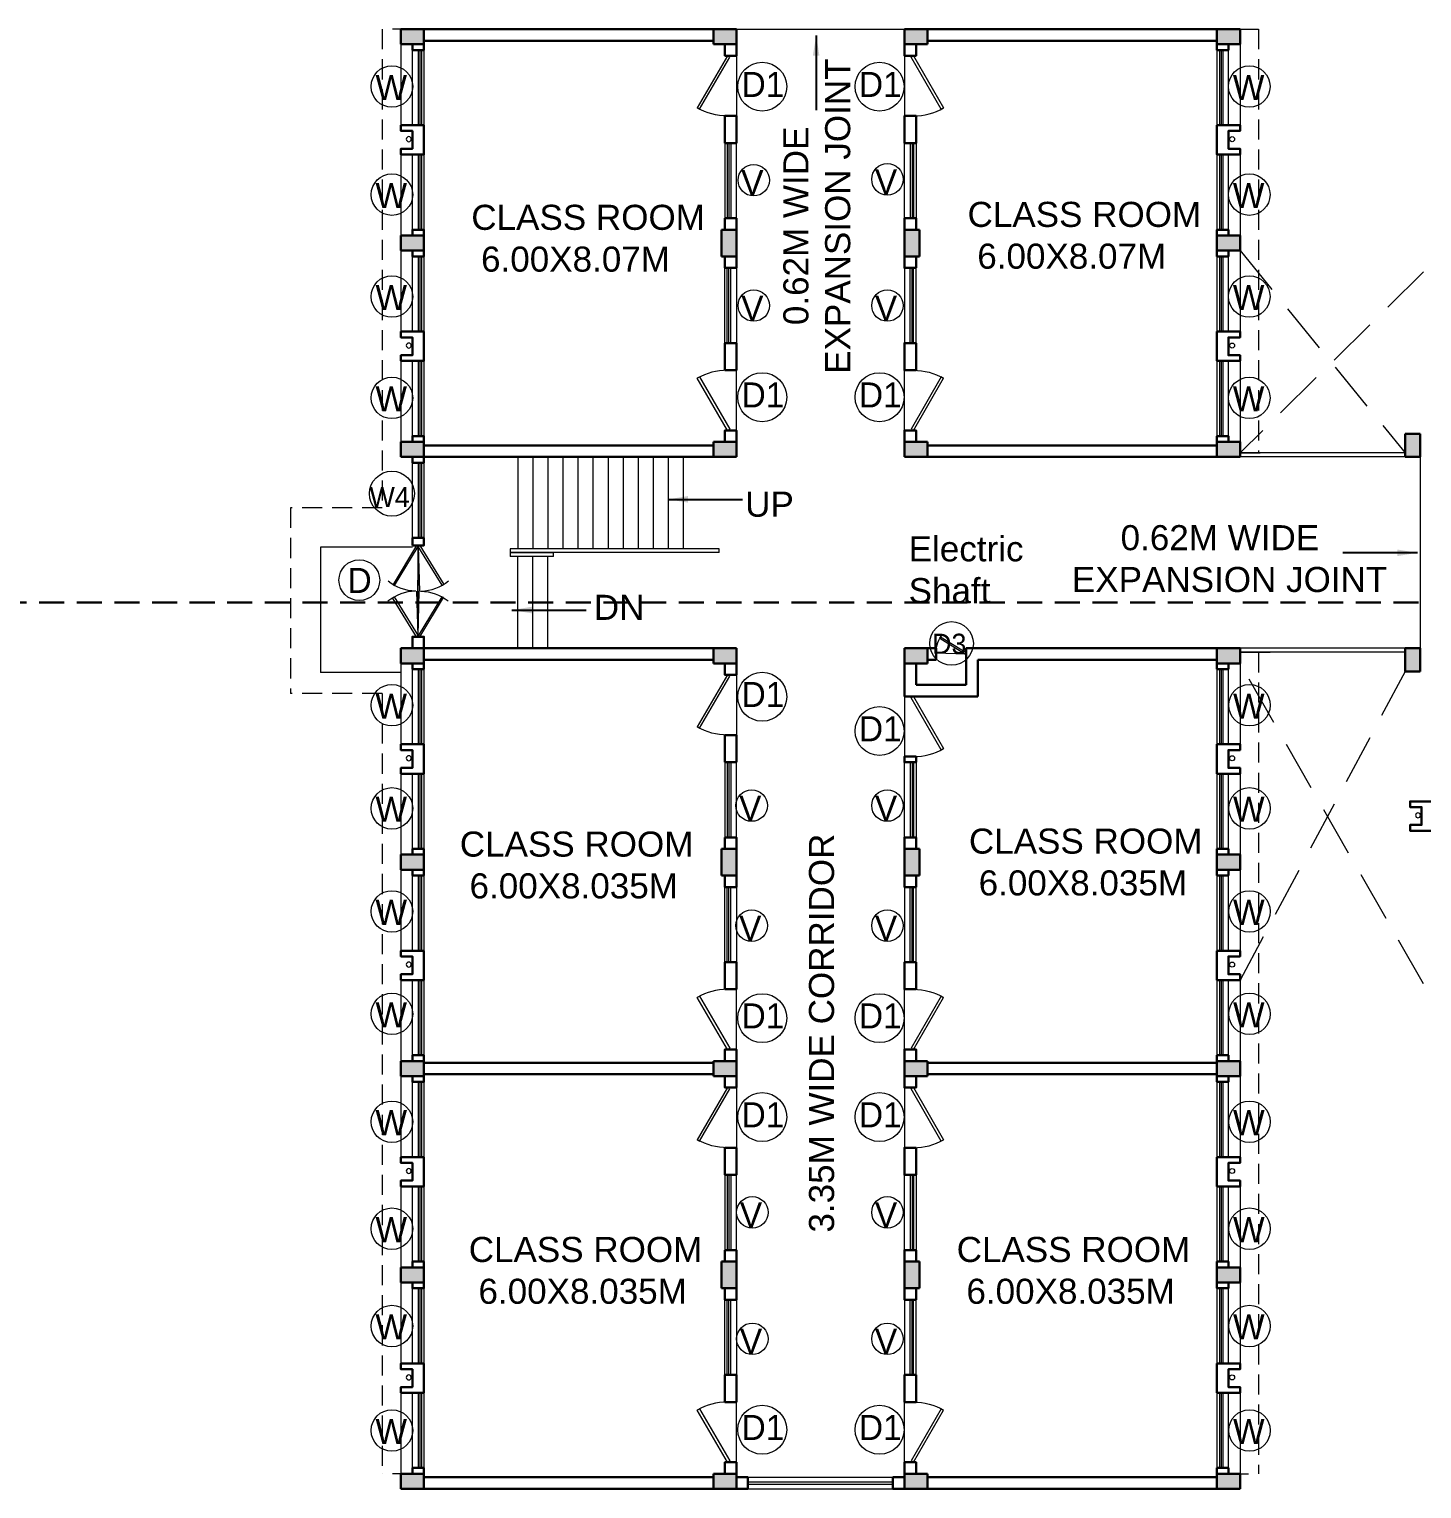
# Model space of a CAD drawing. Header units: millimetres. Extents: x 3614 to 12428, y -844 to 6844.
# Drawn here: x 5396.27 to 5424.04, y -704.4 to -675.29 of the extents above; entities that cross this region are included whole.
import ezdxf

# ---------------------------------------------------------------- set-up
doc = ezdxf.new("R2010")
doc.units = ezdxf.units.MM
doc.header["$LTSCALE"] = 40
doc.header["$MEASUREMENT"] = 0
doc.linetypes.add('DASHED', pattern=[0.75, 0.5, -0.25])
doc.linetypes.add('DASHED2', pattern=[0.375, 0.25, -0.125])
doc.layers.get('0').update_dxf_attribs({"linetype": 'CONTINUOUS', "lineweight": 20})
for name, color, linetype, lineweight in [('CLL LEV.', 15, 'CONTINUOUS', 18), ('Column', 252, 'CONTINUOUS', 30), ('Column Hatch', 253, 'CONTINUOUS', 13), ('Door', 54, 'CONTINUOUS', 18), ('EXPANSION JOINT', 248, 'CONTINUOUS', 20), ('Fixture', 44, 'CONTINUOUS', 15), ('Hidden', 30, 'DASHED', 18), ('Railing', 23, 'CONTINUOUS', 18), ('Section', 72, 'DASHED2', 30), ('Stair', 1, 'CONTINUOUS', 15), ('TEXT', 7, 'CONTINUOUS', 20), ('Ventilator', 6, 'DASHED', 18), ('Wall', 7, 'CONTINUOUS', 30), ('Window', 150, 'CONTINUOUS', 15), ('Window-Wall', 7, 'CONTINUOUS', 18)]:
    doc.layers.add(name, color=color, linetype=linetype, lineweight=lineweight)
doc.styles.add('DIM', font='arial.ttf')
doc.styles.add('L120', font='simplex.shx', dxfattribs={"height": 1})
doc.styles.get("Standard").update_dxf_attribs({"font": 'txt.shx', "height": 0.03937})
doc.styles.add('STYLE9', font='GOTHIC.TTF')
doc.dimstyles.get("Standard").update_dxf_attribs({"dimtxt": 0.18, "dimasz": 0.18, "dimexe": 0.18, "dimexo": 0.0625, "dimgap": 0.09, "dimtad": 0, "dimtih": 1, "dimtoh": 1, "dimdec": 4, "dimzin": 0, "dimdsep": 46, "dimtxsty": 'Standard', "dimcen": 0.09, "dimadec": 0, "dimazin": 0, "dimtfac": 1, "dimtdec": 4, "dimtofl": 0, "dimtmove": 0, "dimatfit": 3, "dimfxl": 0, "dimtolj": 1, "dimtzin": 0, "dimarcsym": 0})

# ---------------------------------------------------------------- blocks, each defined once
blk = doc.blocks.new('W')
at = {"layer": 'TEXT', "color": 3}
blk.add_circle((2080.863, -1087.688), 0.414, dxfattribs=at)
at = {"layer": 'TEXT', "color": 3, "style": 'STYLE9'}
blk.add_text('W', height=0.5, dxfattribs=at).set_placement((2080.534, -1087.956))
blk = doc.blocks.new('VVV')
at = {"layer": 'TEXT', "color": 3, "ltscale": 0.2}
blk.add_circle((2082.528, -1073.943), 0.314, dxfattribs=at)
at = {"layer": 'TEXT', "color": 3, "style": 'STYLE9'}
blk.add_text('V', height=0.5, dxfattribs=at).set_placement((2082.277, -1074.243))
blk = doc.blocks.new('DDDD')
at = {"layer": 'TEXT', "color": 3, "ltscale": 0.2}
blk.add_circle((2085.909, -1030.934), 0.488, dxfattribs=at)
at = {"layer": 'TEXT', "color": 3, "style": 'STYLE9'}
blk.add_text('D1', height=0.5, dxfattribs=at).set_placement((2085.496, -1031.139))
blk = doc.blocks.new('DDDDDDDDDDDDDDDDDDD')
at = {"layer": 'TEXT', "color": 3, "ltscale": 0.2}
blk.add_circle((2116.533, -1078.751), 0.406, dxfattribs=at)
at = {"layer": 'TEXT', "color": 3, "style": 'STYLE9'}
blk.add_text('D', height=0.5, dxfattribs=at).set_placement((2116.297, -1079.006))
blk = doc.blocks.new('COLM 530')
at = {"layer": 'Column Hatch'}
h = blk.add_hatch(color=0, dxfattribs=at)
h.dxf.hatch_style = 1
h.paths.add_polyline_path([(5443.518, -633.795), (5443.218, -633.795), (5443.218, -634.325), (5443.518, -634.325)])
at = {"layer": 'Column'}
for p, q in [((5443.518, -633.795), (5443.218, -633.795)), ((5443.218, -633.795), (5443.218, -634.325)), ((5443.518, -634.325), (5443.518, -633.795)), ((5443.218, -634.325), (5443.518, -634.325))]:
    blk.add_line(p, q, dxfattribs=at)
blk = doc.blocks.new('COLUMN 546')
at = {"layer": 'Column Hatch'}
h = blk.add_hatch(color=0, dxfattribs=at)
h.dxf.hatch_style = 1
h.paths.add_polyline_path([(0, 0), (0.3, 0), (0.3, 0.46), (0, 0.46)])
at = {"layer": 'Column'}
for p, q in [((0.3, 0.46), (0, 0.46)), ((0, 0.46), (0, 0)), ((0.3, 0), (0.3, 0.46)), ((0, 0), (0.3, 0))]:
    blk.add_line(p, q, dxfattribs=at)
blk = doc.blocks.new('Door - Left Hung 36 in.')
at = {"layer": 'Door'}
blk.add_line((0.8, -1.3), (35.9, -1.3), dxfattribs=at)
blk.add_lwpolyline([(0.8, -1.3), (0, 0), (31.2, 18), (31.9, 16.7)], close=True, dxfattribs=at)
blk.add_arc((0, 0), 36, 0, 37.3101, dxfattribs=at)
blk = doc.blocks.new('VENT 2')
at = {"layer": 'Ventilator', "linetype": 'Continuous', "ltscale": 0.02}
for p, q in [((0, 0.182), (1.5, 0.182)), ((0, 0.152), (1.5, 0.152))]:
    blk.add_line(p, q, dxfattribs=at)
at = {"layer": 'Window-Wall'}
for p, q in [((0, 0.23), (1.5, 0.23)), ((0, 0), (0, 0.23)), ((0, 0.115), (1.5, 0.115)), ((1.5, 0), (0, 0)), ((1.5, 0.23), (1.5, 0))]:
    blk.add_line(p, q, dxfattribs=at)
blk = doc.blocks.new('*U18')
for p, q in [((0, 0), (0, -6)), ((40, 0), (40, -6))]:
    blk.add_line(p, q)
blk.add_lwpolyline([(0, 0), (34.64, 20), (35.52, 18.48), (0.87, -1.52)], close=True)
blk.add_arc((0, 0), 40, 0, 30)
blk = doc.blocks.new('DOOR1')
at = {"layer": 'Door'}
blk.add_line((0, 0), (1.2, 0), dxfattribs=at)
at = {"layer": 'Door', "xscale": 0.0300000000000013, "yscale": 0.0300000000000013, "zscale": 0.0300000000000013}
blk.add_blockref('*U18', (0, 0.18), dxfattribs=at)
blk = doc.blocks.new('class 1')
at = {"layer": 'Wall'}
for points in [[(0.23, -0.035), (0, -0.035), (0, -0.265), (0.23, -0.265), (0.23, -0.035)], [(0.23, -1.465), (0, -1.465), (0, -2.005), (0.23, -2.005), (0.23, -1.465)], [(0.23, -3.505), (0, -3.505), (0, -3.735), (0.23, -3.735), (0.23, -3.505)]]:
    blk.add_lwpolyline(points, dxfattribs=at)
at = {"layer": 'Wall', "rotation": 270}
for name, p in [('DOOR1', (0, -0.265)), ('VENT 2', (0, -2.005))]:
    blk.add_blockref(name, p, dxfattribs=at)
blk = doc.blocks.new('WINDOW 1')
at = {"layer": 'CLL LEV.'}
for p, q in [((-0.115, -0.23), (-0.115, -0.46)), ((1.615, -0.23), (1.615, -0.46)), ((-0.115, -0.46), (1.615, -0.46))]:
    blk.add_line(p, q, dxfattribs=at)
at = {"layer": 'Window'}
for p, q in [((0, -0.051), (1.5, -0.051)), ((0, -0.081), (1.5, -0.081))]:
    blk.add_line(p, q, dxfattribs=at)
at = {"layer": 'Window-Wall'}
for p, q in [((0, 0), (1.5, 0)), ((0, -0.23), (0, 0)), ((1.5, 0), (1.5, -0.23)), ((0, -0.115), (1.5, -0.115)), ((1.5, -0.23), (0, -0.23))]:
    blk.add_line(p, q, dxfattribs=at)
blk = doc.blocks.new('SHAFT2')
at = {"layer": 'Fixture'}
blk.add_circle((0.302, 0.307), 0.05, dxfattribs=at)
at = {"layer": 'Wall'}
blk.add_lwpolyline([(0, 0.585), (0.46, 0.585), (0.46, 0.47), (0.23, 0.47), (0.23, 0.115), (0.46, 0.115), (0.46, 0), (0, 0), (0, 0.585)], dxfattribs=at)
blk = doc.blocks.new('shaft dooerr')
at = {"layer": 'TEXT', "color": 3, "ltscale": 0.2}
blk.add_circle((5444.341, -671.654), 0.435, dxfattribs=at)
at = {"layer": 'TEXT', "color": 3, "style": 'STYLE9'}
blk.add_text('D3', height=0.4, dxfattribs=at).set_placement((5443.954, -671.86))
blk = doc.blocks.new('WINDOW STAIR BSCSBC')
at = {"layer": 'TEXT', "color": 3}
blk.add_circle((5436.649, -684.554), 0.448, dxfattribs=at)
at = {"layer": 'TEXT', "color": 3, "style": 'STYLE9'}
blk.add_text('W4', height=0.4, dxfattribs=at).set_placement((5436.202, -684.822))
blk = doc.blocks.new('SEC AA')
at = {"layer": 'Section', "ltscale": 0.05}
blk.add_line((5428.116, -321.664), (5509.295, -321.664), dxfattribs=at)

msp = doc.modelspace()

# ---------------------------------------------------------------- linework, layer by layer
at = {"layer": 'Door'}
msp.add_line((5404.0287, -687.4075), (5404.0287, -685.5874), dxfattribs=at)
at = {"layer": 'EXPANSION JOINT', "linetype": 'ByBlock', "ltscale": 0.05}
for p, q in [((5410.3737, -675.2925), (5413.7237, -675.2925)), ((5424.0067, -683.8225), (5424.0067, -687.6375))]:
    msp.add_line(p, q, dxfattribs=at)
at = {"layer": 'Hidden', "ltscale": 0.02}
for p, q in [((5403.9137, -675.2925), (5403.3137, -675.2925)), ((5403.3137, -675.2925), (5403.3137, -684.8375)), ((5420.7837, -675.2925), (5420.7837, -683.7425)), ((5420.4137, -683.7425), (5421.0137, -683.7425)), ((5403.3137, -684.8375), (5401.4837, -684.8375)), ((5401.4837, -684.8375), (5401.4837, -688.5375)), ((5420.7837, -687.7175), (5420.7837, -704.0975)), ((5403.3137, -688.5375), (5401.4837, -688.5375)), ((5403.3137, -688.5375), (5403.3137, -704.0975)), ((5403.9137, -704.0975), (5403.3137, -704.0975)), ((5420.1837, -704.0975), (5420.7837, -704.0975))]:
    msp.add_line(p, q, dxfattribs=at)
at = {"layer": 'Hidden', "ltscale": 0.05}
for p, q in [((5420.1837, -675.2925), (5420.7837, -675.2925)), ((5420.4137, -687.7175), (5421.0137, -687.7175))]:
    msp.add_line(p, q, dxfattribs=at)
at = {"layer": 'Railing', "linetype": 'ByBlock', "ltscale": 0.05}
for p, q in [((5423.7067, -683.7425), (5420.4137, -683.7425)), ((5423.7067, -683.8225), (5420.4137, -683.8225)), ((5410.0287, -685.6525), (5405.8637, -685.6525)), ((5405.8637, -685.6525), (5405.8637, -685.7275)), ((5410.0287, -685.7275), (5410.0287, -685.6525)), ((5410.0287, -685.7275), (5405.8637, -685.7275)), ((5406.7287, -685.7325), (5405.8637, -685.7325)), ((5405.8637, -685.7325), (5405.8637, -685.8075)), ((5406.7287, -685.8075), (5405.8637, -685.8075)), ((5406.7287, -685.8075), (5406.7287, -685.7325)), ((5423.7067, -687.6375), (5420.4137, -687.6375)), ((5423.7067, -687.7175), (5420.4137, -687.7175))]:
    msp.add_line(p, q, dxfattribs=at)
at = {"layer": 'Stair', "ltscale": 0.05}
for p, q in [((5406.0137, -683.8225), (5406.0137, -685.6525)), ((5406.3137, -683.8225), (5406.3137, -685.6525)), ((5406.6137, -683.8225), (5406.6137, -685.6525)), ((5406.9137, -683.8225), (5406.9137, -685.6525)), ((5407.2137, -683.8225), (5407.2137, -685.6525)), ((5407.5137, -683.8225), (5407.5137, -685.6525)), ((5407.8137, -683.8225), (5407.8137, -685.6525)), ((5408.1137, -683.8225), (5408.1137, -685.6525)), ((5408.4137, -683.8225), (5408.4137, -685.6525)), ((5408.7137, -683.8225), (5408.7137, -685.6525)), ((5409.0137, -683.8225), (5409.0137, -685.6525)), ((5409.3137, -683.8225), (5409.3137, -685.6525)), ((5403.9137, -685.6215), (5402.0837, -685.6215)), ((5402.0837, -685.6215), (5402.0837, -688.1215)), ((5406.0137, -687.6375), (5406.0137, -685.8075)), ((5406.3137, -687.6375), (5406.3137, -685.8075)), ((5406.6137, -687.6375), (5406.6137, -685.8075)), ((5403.6837, -688.1215), (5402.0837, -688.1215))]:
    msp.add_line(p, q, dxfattribs=at)
at = {"layer": 'Wall'}
for p, q in [((5409.9137, -675.2925), (5404.1437, -675.2925)), ((5409.9137, -675.5225), (5404.1437, -675.5225)), ((5414.1837, -675.2925), (5419.9537, -675.2925)), ((5414.1837, -675.5225), (5419.9537, -675.5225)), ((5409.9137, -683.5925), (5404.1437, -683.5925)), ((5414.1837, -683.5925), (5419.9537, -683.5925)), ((5409.9137, -683.8225), (5404.1437, -683.8225)), ((5414.1837, -683.8225), (5419.9537, -683.8225)), ((5409.9137, -687.6375), (5404.1437, -687.6375)), ((5414.3537, -687.6375), (5414.1837, -687.6375)), ((5414.3537, -687.6375), (5414.3538, -687.8674)), ((5414.9537, -688.3675), (5414.9537, -687.6375)), ((5415.2987, -687.6375), (5414.9537, -687.6375)), ((5415.2298, -687.6375), (5419.9537, -687.6375)), ((5409.9137, -687.8675), (5404.1437, -687.8675)), ((5413.7237, -688.5975), (5413.7237, -687.9375)), ((5413.9537, -687.9375), (5413.9537, -688.3675)), ((5414.3538, -687.8674), (5414.1837, -687.8675)), ((5415.1837, -687.8675), (5419.9537, -687.8675)), ((5415.1837, -688.5975), (5415.1837, -687.8675)), ((5413.9537, -688.5975), (5413.7237, -688.5975)), ((5414.9537, -688.3675), (5413.9537, -688.3675)), ((5415.1837, -688.5975), (5413.9537, -688.5975)), ((5409.9137, -695.9025), (5404.1437, -695.9025)), ((5409.9137, -696.1325), (5404.1437, -696.1325)), ((5414.1837, -695.9025), (5419.9537, -695.9025)), ((5414.1837, -696.1325), (5419.9537, -696.1325)), ((5409.9137, -704.1675), (5404.1437, -704.1675)), ((5414.1837, -704.1675), (5419.9537, -704.1675)), ((5409.9137, -704.3975), (5404.1437, -704.3975)), ((5414.1837, -704.3975), (5419.9537, -704.3975))]:
    msp.add_line(p, q, dxfattribs=at)
for points in [[(5403.9137, -675.5925), (5403.9137, -675.7075), (5404.1437, -675.7075), (5404.1437, -675.5925), (5403.9137, -675.5925)], [(5403.9137, -675.7075), (5403.9137, -675.5925), (5404.1437, -675.5925), (5404.1437, -675.7075), (5403.9137, -675.7075)], [(5420.1837, -675.5925), (5420.1837, -675.7075), (5419.9537, -675.7075), (5419.9537, -675.5925), (5420.1837, -675.5925)], [(5420.1837, -675.7075), (5420.1837, -675.5925), (5419.9537, -675.5925), (5419.9537, -675.7075), (5420.1837, -675.7075)], [(5403.9137, -679.4075), (5403.9137, -679.2925), (5404.1437, -679.2925), (5404.1437, -679.4075), (5403.9137, -679.4075)], [(5420.1837, -679.4075), (5420.1837, -679.2925), (5419.9537, -679.2925), (5419.9537, -679.4075), (5420.1837, -679.4075)], [(5403.9137, -679.7075), (5403.9137, -679.8225), (5404.1437, -679.8225), (5404.1437, -679.7075), (5403.9137, -679.7075)], [(5403.9137, -679.8225), (5403.9137, -679.7075), (5404.1437, -679.7075), (5404.1437, -679.8225), (5403.9137, -679.8225)], [(5420.1837, -679.7075), (5420.1837, -679.8225), (5419.9537, -679.8225), (5419.9537, -679.7075), (5420.1837, -679.7075)], [(5420.1837, -679.8225), (5420.1837, -679.7075), (5419.9537, -679.7075), (5419.9537, -679.8225), (5420.1837, -679.8225)], [(5403.9137, -683.5225), (5403.9137, -683.4075), (5404.1437, -683.4075), (5404.1437, -683.5225), (5403.9137, -683.5225)], [(5420.1837, -683.5225), (5420.1837, -683.4075), (5419.9537, -683.4075), (5419.9537, -683.5225), (5420.1837, -683.5225)], [(5403.9137, -683.9375), (5403.9137, -683.8225), (5404.1437, -683.8225), (5404.1437, -683.9375), (5403.9137, -683.9375)], [(5403.9137, -685.5874), (5403.9137, -685.4375), (5404.1437, -685.4375), (5404.1437, -685.5874), (5403.9137, -685.5874)], [(5403.9137, -687.6375), (5403.9137, -687.4075), (5404.1437, -687.4075), (5404.1437, -687.6375), (5403.9137, -687.6375)], [(5403.9137, -687.9375), (5403.9137, -688.0525), (5404.1437, -688.0525), (5404.1437, -687.9375), (5403.9137, -687.9375)], [(5403.9137, -688.0525), (5403.9137, -687.9375), (5404.1437, -687.9375), (5404.1437, -688.0525), (5403.9137, -688.0525)], [(5420.1837, -687.9375), (5420.1837, -688.0525), (5419.9537, -688.0525), (5419.9537, -687.9375), (5420.1837, -687.9375)], [(5420.1837, -688.0525), (5420.1837, -687.9375), (5419.9537, -687.9375), (5419.9537, -688.0525), (5420.1837, -688.0525)], [(5413.9537, -689.7975), (5413.7237, -689.7975), (5413.7237, -689.9083), (5413.9537, -689.9083), (5413.9537, -689.7975)], [(5413.9537, -691.4083), (5413.7237, -691.4083), (5413.7237, -691.6383), (5413.9537, -691.6383), (5413.9537, -691.4083)], [(5403.9137, -691.7525), (5403.9137, -691.6375), (5404.1437, -691.6375), (5404.1437, -691.7525), (5403.9137, -691.7525)], [(5420.1837, -691.7525), (5420.1837, -691.6375), (5419.9537, -691.6375), (5419.9537, -691.7525), (5420.1837, -691.7525)], [(5403.9137, -692.0525), (5403.9137, -692.1675), (5404.1437, -692.1675), (5404.1437, -692.0525), (5403.9137, -692.0525)], [(5403.9137, -692.1675), (5403.9137, -692.0525), (5404.1437, -692.0525), (5404.1437, -692.1675), (5403.9137, -692.1675)], [(5420.1837, -692.0525), (5420.1837, -692.1675), (5419.9537, -692.1675), (5419.9537, -692.0525), (5420.1837, -692.0525)], [(5420.1837, -692.1675), (5420.1837, -692.0525), (5419.9537, -692.0525), (5419.9537, -692.1675), (5420.1837, -692.1675)], [(5403.9137, -695.8675), (5403.9137, -695.7525), (5404.1437, -695.7525), (5404.1437, -695.8675), (5403.9137, -695.8675)], [(5420.1837, -695.8675), (5420.1837, -695.7525), (5419.9537, -695.7525), (5419.9537, -695.8675), (5420.1837, -695.8675)], [(5403.9137, -696.1675), (5403.9137, -696.2825), (5404.1437, -696.2825), (5404.1437, -696.1675), (5403.9137, -696.1675)], [(5403.9137, -696.2825), (5403.9137, -696.1675), (5404.1437, -696.1675), (5404.1437, -696.2825), (5403.9137, -696.2825)], [(5410.1437, -696.1675), (5410.3737, -696.1675), (5410.3737, -696.3975), (5410.1437, -696.3975), (5410.1437, -696.1675)], [(5413.9537, -696.1675), (5413.7237, -696.1675), (5413.7237, -696.3975), (5413.9537, -696.3975), (5413.9537, -696.1675)], [(5420.1837, -696.1675), (5420.1837, -696.2825), (5419.9537, -696.2825), (5419.9537, -696.1675), (5420.1837, -696.1675)], [(5420.1837, -696.2825), (5420.1837, -696.1675), (5419.9537, -696.1675), (5419.9537, -696.2825), (5420.1837, -696.2825)], [(5410.1437, -697.5975), (5410.3737, -697.5975), (5410.3737, -698.1375), (5410.1437, -698.1375), (5410.1437, -697.5975)], [(5413.9537, -697.5975), (5413.7237, -697.5975), (5413.7237, -698.1375), (5413.9537, -698.1375), (5413.9537, -697.5975)], [(5410.1437, -699.6375), (5410.3737, -699.6375), (5410.3737, -699.8675), (5410.1437, -699.8675), (5410.1437, -699.6375)], [(5413.9537, -699.6375), (5413.7237, -699.6375), (5413.7237, -699.8675), (5413.9537, -699.8675), (5413.9537, -699.6375)], [(5403.9137, -699.9825), (5403.9137, -699.8675), (5404.1437, -699.8675), (5404.1437, -699.9825), (5403.9137, -699.9825)], [(5420.1837, -699.9825), (5420.1837, -699.8675), (5419.9537, -699.8675), (5419.9537, -699.9825), (5420.1837, -699.9825)], [(5403.9137, -700.2825), (5403.9137, -700.3975), (5404.1437, -700.3975), (5404.1437, -700.2825), (5403.9137, -700.2825)], [(5403.9137, -700.3975), (5403.9137, -700.2825), (5404.1437, -700.2825), (5404.1437, -700.3975), (5403.9137, -700.3975)], [(5410.1437, -700.6267), (5410.3737, -700.6267), (5410.3737, -700.3967), (5410.1437, -700.3967), (5410.1437, -700.6267)], [(5413.9537, -700.6275), (5413.7237, -700.6275), (5413.7237, -700.3975), (5413.9537, -700.3975), (5413.9537, -700.6275)], [(5420.1837, -700.2825), (5420.1837, -700.3975), (5419.9537, -700.3975), (5419.9537, -700.2825), (5420.1837, -700.2825)], [(5420.1837, -700.3975), (5420.1837, -700.2825), (5419.9537, -700.2825), (5419.9537, -700.3975), (5420.1837, -700.3975)], [(5410.1437, -702.6675), (5410.3737, -702.6675), (5410.3737, -702.1267), (5410.1437, -702.1267), (5410.1437, -702.6675)], [(5413.9537, -702.6675), (5413.7237, -702.6675), (5413.7237, -702.1275), (5413.9537, -702.1275), (5413.9537, -702.6675)], [(5403.9137, -704.0975), (5403.9137, -703.9825), (5404.1437, -703.9825), (5404.1437, -704.0975), (5403.9137, -704.0975)], [(5410.1437, -704.0975), (5410.3737, -704.0975), (5410.3737, -703.8675), (5410.1437, -703.8675), (5410.1437, -704.0975)], [(5413.9537, -704.0975), (5413.7237, -704.0975), (5413.7237, -703.8675), (5413.9537, -703.8675), (5413.9537, -704.0975)], [(5420.1837, -704.0975), (5420.1837, -703.9825), (5419.9537, -703.9825), (5419.9537, -704.0975), (5420.1837, -704.0975)], [(5410.6037, -704.3975), (5410.6037, -704.1675), (5410.3737, -704.1675), (5410.3737, -704.3975), (5410.6037, -704.3975)], [(5413.7237, -704.3975), (5413.7237, -704.1675), (5413.4937, -704.1675), (5413.4937, -704.3975), (5413.7237, -704.3975)]]:
    msp.add_lwpolyline(points, dxfattribs=at)
at = {"layer": 'Window'}
for p, q in [((5404.0627, -683.9375), (5404.0627, -685.4375)), ((5404.0927, -683.9375), (5404.0927, -685.4375))]:
    msp.add_line(p, q, dxfattribs=at)
at = {"layer": 'Window', "linetype": 'ByBlock', "ltscale": 0.05}
for p, q in [((5410.6037, -704.2575), (5413.4937, -704.2575)), ((5410.6037, -704.3075), (5413.4937, -704.3075))]:
    msp.add_line(p, q, dxfattribs=at)
at = {"layer": 'Window-Wall', "linetype": 'DASHED', "ltscale": 0.05}
for p, q in [((5420.4137, -679.7075), (5423.7067, -683.7425)), ((5424.0687, -680.1325), (5420.4137, -683.7425)), ((5424.0687, -694.3275), (5420.4137, -687.9375)), ((5423.7067, -688.0975), (5420.4137, -694.2525))]:
    msp.add_line(p, q, dxfattribs=at)
at = {"layer": 'Window-Wall'}
for p, q in [((5403.9137, -685.4375), (5403.9137, -683.9375)), ((5404.0287, -683.9375), (5404.0287, -685.4375)), ((5404.1437, -683.9375), (5404.1437, -685.4375)), ((5404.1437, -685.4375), (5403.9137, -685.4375))]:
    msp.add_line(p, q, dxfattribs=at)
at = {"layer": 'Window-Wall', "linetype": 'ByBlock', "ltscale": 0.05}
for p, q in [((5410.6037, -704.1675), (5413.4937, -704.1675)), ((5410.6037, -704.3975), (5413.4937, -704.3975))]:
    msp.add_line(p, q, dxfattribs=at)

# ---------------------------------------------------------------- block references
at = {"color": 7, "extrusion": (0, 0, -1), "xscale": -1, "zscale": -1, "rotation": 270}
for p in [(-5404.1437, -675.5925), (-5410.3737, -675.5925), (-5404.1437, -679.7075), (-5404.1437, -683.8225), (-5410.3737, -683.8225), (-5404.1437, -687.9375), (-5410.3737, -687.9375), (-5404.1437, -692.0525), (-5404.1437, -696.1675), (-5410.3737, -696.1675), (-5404.1437, -700.2825), (-5404.1437, -704.3975), (-5410.3737, -704.3975)]:
    msp.add_blockref('COLUMN 546', p, dxfattribs=at)
at = {"color": 7, "extrusion": (0, 0, -1), "zscale": -1}
for p, rotation in [((-5413.7237, -675.5925), 90.00000000000001), ((-5419.9537, -675.5925), 90.00000000000001), ((-5419.9537, -679.7075), 90.00000000000001), ((-5413.7237, -683.8225), 90.00000000000001), ((-5419.9537, -683.8225), 90.00000000000001), ((-5413.7237, -687.9375), 90.00000000000001), ((-5419.9537, -687.9375), 90.00000000000001), ((-5423.7067, -687.6375), 180), ((-5419.9537, -692.0525), 90.00000000000001), ((-5413.7237, -696.1675), 90.00000000000001), ((-5419.9537, -696.1675), 90.00000000000001), ((-5419.9537, -700.2825), 90.00000000000001), ((-5413.7237, -704.3975), 90.00000000000001), ((-5419.9537, -704.3975), 90.00000000000001)]:
    msp.add_blockref('COLUMN 546', p, dxfattribs=dict(at, rotation=rotation))
at = {"linetype": 'ByBlock', "xscale": -1}
for p in [(5410.3737, -675.5575), (5410.3737, -687.9025)]:
    msp.add_blockref('class 1', p, dxfattribs=at)
at = {"linetype": 'ByBlock'}
for name, p in [('class 1', (5413.7237, -675.5575)), ('SHAFT2', (5419.9537, -677.7925)), ('SHAFT2', (5419.9537, -681.9075)), ('SHAFT2', (5419.9537, -690.1375)), ('SHAFT2', (5419.9537, -694.2525)), ('SHAFT2', (5419.9537, -698.3675)), ('SHAFT2', (5419.9537, -702.4825))]:
    msp.add_blockref(name, p, dxfattribs=at)
at = {"linetype": 'ByBlock', "extrusion": (0, 0, -1), "zscale": -1}
for p in [(-5404.1437, -677.7925), (-5404.1437, -681.9075), (-5404.1437, -690.1375), (-5424.2637, -691.275), (-5404.1437, -694.2525), (-5404.1437, -698.3675), (-5404.1437, -702.4825)]:
    msp.add_blockref('SHAFT2', p, dxfattribs=at)
for p in [(-33.1441, -45.4976), (-29.4941, -45.4976), (-33.1441, -57.8434), (-29.4941, -57.8434), (-33.1441, -66.0726), (-29.4941, -66.0726)]:
    msp.add_blockref('COLM 530', p)
at = {"linetype": 'ByBlock', "rotation": 180}
for p in [(5410.3737, -683.5575), (5410.3737, -695.9025)]:
    msp.add_blockref('class 1', p, dxfattribs=at)
at = {"linetype": 'ByBlock', "xscale": -1, "rotation": 180}
for p in [(5413.7237, -683.5575), (5413.7237, -695.9025)]:
    msp.add_blockref('class 1', p, dxfattribs=at)
at = {"color": 7, "extrusion": (0, 0, -1), "xscale": -1, "zscale": -1}
msp.add_blockref('COLUMN 546', (-5423.7067, -683.8225), dxfattribs=at)
at = {"layer": 'CLL LEV.', "rotation": 270}
for p in [(5404.1437, -675.7075), (5404.1437, -677.7925), (5404.1437, -679.8225), (5404.1437, -681.9075), (5404.1437, -688.0525), (5404.1437, -690.1375), (5404.1437, -692.1675), (5404.1437, -694.2525), (5404.1437, -696.2825), (5404.1437, -698.3675), (5404.1437, -700.3975), (5404.1437, -702.4825)]:
    msp.add_blockref('WINDOW 1', p, dxfattribs=at)
at = {"layer": 'CLL LEV.', "extrusion": (0, 0, -1), "zscale": -1, "rotation": 270}
for p in [(-5419.9537, -675.7075), (-5419.9537, -677.7925), (-5419.9537, -679.8225), (-5419.9537, -681.9075), (-5419.9537, -688.0525), (-5419.9537, -690.1375), (-5419.9537, -692.1675), (-5419.9537, -694.2525), (-5419.9537, -696.2825), (-5419.9537, -698.3675), (-5419.9537, -700.3975), (-5419.9537, -702.4825)]:
    msp.add_blockref('WINDOW 1', p, dxfattribs=at)
at = {"layer": 'Door', "xscale": -0.0252777777711346, "yscale": 0.0252777777711346, "zscale": 0.0252777777711346}
for p, rotation in [((5403.9962, -685.5881), 88.93562188221635), ((5404.0611, -687.4073), 268.9356218814513)]:
    msp.add_blockref('Door - Left Hung 36 in.', p, dxfattribs=dict(at, rotation=rotation))
at = {"layer": 'Door', "extrusion": (0, 0, -1)}
for p, xscale, yscale, zscale, rotation in [((-5404.061, -685.5877), -0.0252777777711346, 0.0252777777711346, -0.0252777777711346, 88.32804135717737), ((-5403.9963, -687.4077), -0.02527777777113459, 0.0252777777711346, -0.02527777777113459, 268.3280413579426), ((-5414.9537, -687.7312), 0.0166737001802426, 0.0166737001802426, -0.0166737001841632, 1.671958642822621)]:
    msp.add_blockref('Door - Left Hung 36 in.', p, dxfattribs=dict(at, xscale=xscale, yscale=yscale, zscale=zscale, rotation=rotation))
at = {"layer": 'Section'}
msp.add_blockref('SEC AA', (-33.1441, -365.0584), dxfattribs=at)
at = {"layer": 'TEXT'}
for name, p in [('W', (3322.6417, 411.2526)), ('DDDD', (3324.979, 354.4958)), ('DDDD', (3327.3187, 354.4958)), ('W', (3339.7354, 411.2526)), ('VVV', (3328.191, 395.6398)), ('VVV', (3330.8561, 395.6575)), ('W', (3322.6417, 409.0968)), ('W', (3339.7354, 409.0968)), ('W', (3322.6417, 407.0645)), ('W', (3339.7354, 407.0645)), ('VVV', (3328.191, 393.1402)), ('VVV', (3330.8561, 393.1402)), ('DDDD', (3324.979, 348.3034)), ('DDDD', (3327.3187, 348.3034)), ('W', (3322.6417, 405.0436)), ('W', (3339.7354, 405.0436)), ('WINDOW STAIR BSCSBC', (-33.1441, 0)), ('DDDDDDDDDDDDDDDDDDD', (3286.3217, 392.4722)), ('shaft dooerr', (-29.6791, -15.8866)), ('DDDD', (3324.979, 342.3308)), ('W', (3322.6417, 398.9155)), ('W', (3339.7395, 398.9155)), ('DDDD', (3327.3187, 341.6469)), ('W', (3322.6417, 396.8588)), ('VVV', (3328.1493, 383.1691)), ('VVV', (3330.8561, 383.1691)), ('W', (3339.7395, 396.8588)), ('W', (3322.6417, 394.8033)), ('W', (3339.7395, 394.8033)), ('VVV', (3328.1493, 380.7756)), ('VVV', (3330.8561, 380.7756)), ('W', (3322.6417, 392.761)), ('DDDD', (3324.979, 335.9214)), ('DDDD', (3327.3187, 335.9214)), ('W', (3339.7395, 392.761)), ('W', (3322.6417, 390.6091)), ('DDDD', (3324.979, 333.9493)), ('DDDD', (3327.3187, 333.9493)), ('W', (3339.7395, 390.6091)), ('W', (3322.6417, 388.4764)), ('VVV', (3328.1638, 375.057)), ('VVV', (3330.8561, 375.057)), ('W', (3339.7395, 388.4764)), ('W', (3322.6417, 386.5364)), ('W', (3339.7395, 386.5364)), ('VVV', (3328.1638, 372.5359)), ('VVV', (3330.8561, 372.5359)), ('W', (3322.6417, 384.4532)), ('DDDD', (3324.979, 327.7146)), ('DDDD', (3327.3187, 327.7146)), ('W', (3339.7395, 384.4532))]:
    msp.add_blockref(name, p, dxfattribs=at)
at = {"layer": 'Wall'}
for name, p, rotation in [('DOOR1', (5413.7237, -688.5975), 270), ('VENT 2', (5413.7237, -689.9083), 270), ('DOOR1', (5413.7237, -696.3975), 270), ('VENT 2', (5413.7237, -698.1375), 270), ('VENT 2', (5410.3737, -702.1267), 89.99999999999999), ('DOOR1', (5410.3737, -703.8675), 89.99999999999999)]:
    msp.add_blockref(name, p, dxfattribs=dict(at, rotation=rotation))
at = {"layer": 'Wall', "extrusion": (0, 0, -1), "zscale": -1}
for name, p, rotation in [('DOOR1', (-5410.3737, -696.3975), 270), ('VENT 2', (-5410.3737, -698.1375), 270), ('VENT 2', (-5413.7237, -702.1275), 90), ('DOOR1', (-5413.7237, -703.8675), 90)]:
    msp.add_blockref(name, p, dxfattribs=dict(at, rotation=rotation))

# ---------------------------------------------------------------- texts
at = {"layer": 'TEXT', "char_height": 0.5, "attachment_point": 1, "rotation": 90, "style": 'DIM'}
for s, insert in [('{\\fArial|b0|i0|c0|p34;     0.62M WIDE \\PEXPANSION JOINT}', (5411.3083, -682.164)), ('{\\fArial|b0|i0|c0|p34;3.35M WIDE CORRIDOR}', (5411.8199, -699.2886))]:
    msp.add_mtext_dynamic_manual_height_columns(s, width=19.989683, gutter_width=5, heights=[0], dxfattribs=dict(at, insert=insert))
at = {"layer": 'TEXT', "char_height": 0.5, "attachment_point": 1, "style": 'DIM'}
for s, width, insert in [('{\\fArial|b0|i0|c0|p34;CLASS ROOM\\P 6.00X8.07M}', 19.989683, (5414.9813, -678.735)), ('{\\fArial|b0|i0|c0|p34;CLASS ROOM\\P 6.00X8.07M}', 19.989683, (5405.0877, -678.7938)), ('{\\fArial|b0|i0|c0|p34;UP}', 1.50962, (5410.5474, -684.514)), ('{\\fArial|b0|i0|c0|p34;Electric \\PShaft}', 19.989683, (5413.8071, -685.4042)), ('{\\fArial|b0|i0|c0|p34;     0.62M WIDE \\PEXPANSION JOINT}', 19.989683, (5417.0625, -685.1817)), ('{\\fArial|b0|i0|c0|p34;DN}', 1.50962, (5407.5305, -686.5706)), ('{\\fArial|b0|i0|c0|p34;CLASS ROOM\\P 6.00X8.035M}', 19.989683, (5415.0087, -691.2321)), ('{\\fArial|b0|i0|c0|p34;CLASS ROOM\\P 6.00X8.035M}', 19.989683, (5404.8584, -691.2913)), ('{\\fArial|b0|i0|c0|p34;CLASS ROOM\\P 6.00X8.035M}', 19.989683, (5405.0362, -699.3749)), ('{\\fArial|b0|i0|c0|p34;CLASS ROOM\\P 6.00X8.035M}', 19.989683, (5414.7645, -699.3749))]:
    msp.add_mtext_dynamic_manual_height_columns(s, width=width, gutter_width=5, heights=[0], dxfattribs=dict(at, insert=insert))

# ---------------------------------------------------------------- leaders
at = {"layer": 'TEXT'}
for points in [[(5411.9628, -675.4196), (5411.9628, -676.904)], [(5409.011, -684.6675), (5410.4954, -684.6675)], [(5423.9493, -685.7335), (5422.4649, -685.7335)], [(5405.8962, -686.8751), (5407.3806, -686.8751)]]:
    msp.add_leader(points, dimstyle='Standard', override={"dimscale": 40, "dimasz": 0.01, "dimgap": 0.09, "dimtad": 0, "dimpost": "'", "dimtxsty": 'L120', "dimarcsym": 1}, dxfattribs=at)

doc.saveas('drawing.dxf')
